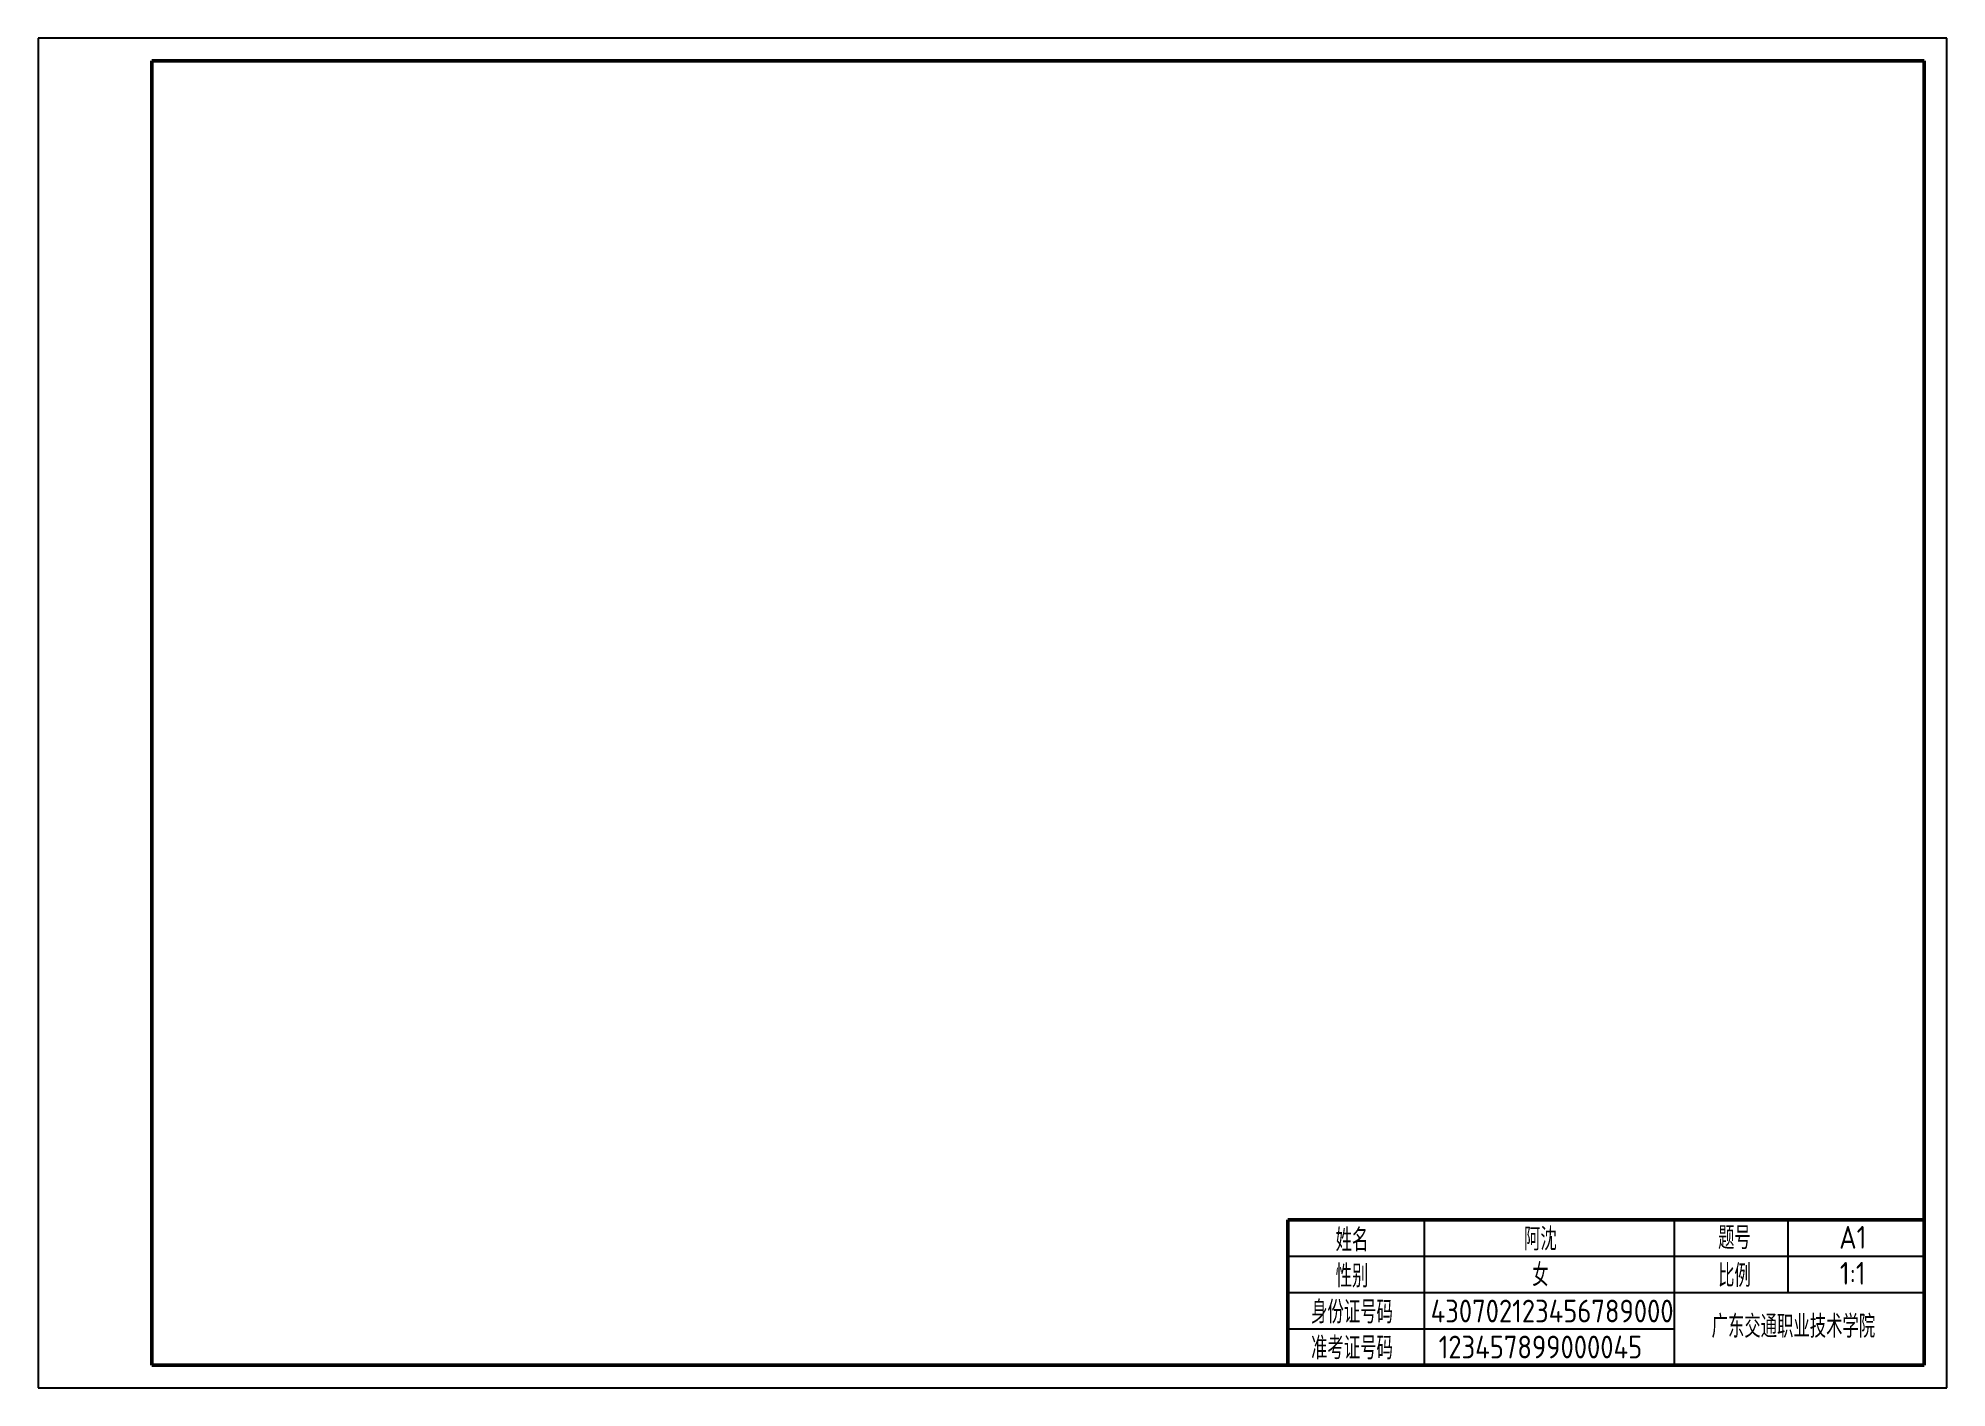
# Model space of a CAD drawing. Header units: millimetres. Extents: x 0 to 420, y 0 to 297.
import ezdxf
from ezdxf.enums import TextEntityAlignment as Align

# ---------------------------------------------------------------- set-up
doc = ezdxf.new("R2010")
doc.units = ezdxf.units.MM
doc.header["$LTSCALE"] = 0.4
for name, color, linetype, lineweight in [('01', 7, 'Continuous', 50), ('02', 3, 'Continuous', 25), ('11', 3, 'Continuous', 25)]:
    doc.layers.add(name, color=color, linetype=linetype, lineweight=lineweight)
doc.styles.add('hz', font='gbenor.shx', dxfattribs={"bigfont": 'gbcbig.shx'})

msp = doc.modelspace()

# ---------------------------------------------------------------- linework, layer by layer
at = {"layer": '01'}
for p, q in [((25, 5), (25, 292)), ((25, 292), (415, 292)), ((415, 292), (415, 5)), ((415, 37), (275, 37)), ((275, 37), (275, 5)), ((25, 5), (415, 5))]:
    msp.add_line(p, q, dxfattribs=at)
at = {"layer": '02'}
for p, q in [((420, 297), (0, 297)), ((0, 297), (0, 0)), ((420, 0), (420, 297)), ((305, 37), (305, 5)), ((360, 37), (360, 5)), ((385, 37), (385, 21)), ((275, 29), (415, 29)), ((275, 21), (415, 21)), ((275, 13), (360, 13)), ((0, 0), (420, 0))]:
    msp.add_line(p, q, dxfattribs=at)

# ---------------------------------------------------------------- texts
at = {"layer": '11', "style": 'hz'}
for s, p in [('姓名', (289.11, 32.51)), ('阿沈', (330.57, 32.73)), ('A1', (399.3, 33.12)), ('性别', (289.11, 24.59)), ('女', (330.57, 24.82)), ('1:1', (399.3, 25.2)), ('身份证号码', (289.11, 16.67)), ('430702123456789000', (333.15, 16.9)), ('广东交通职业技术学院', (386.24, 13.51)), ('准考证号码', (289.11, 8.76)), ('123457899000045', (330.57, 8.98))]:
    msp.add_text(s, height=5, dxfattribs=at).set_placement(p, align=Align.MIDDLE_CENTER)
for s, p in [('题号', (369.67, 30.51)), ('比例', (369.67, 22.18))]:
    msp.add_text(s, height=5, dxfattribs=at).set_placement(p)

doc.saveas('drawing.dxf')
